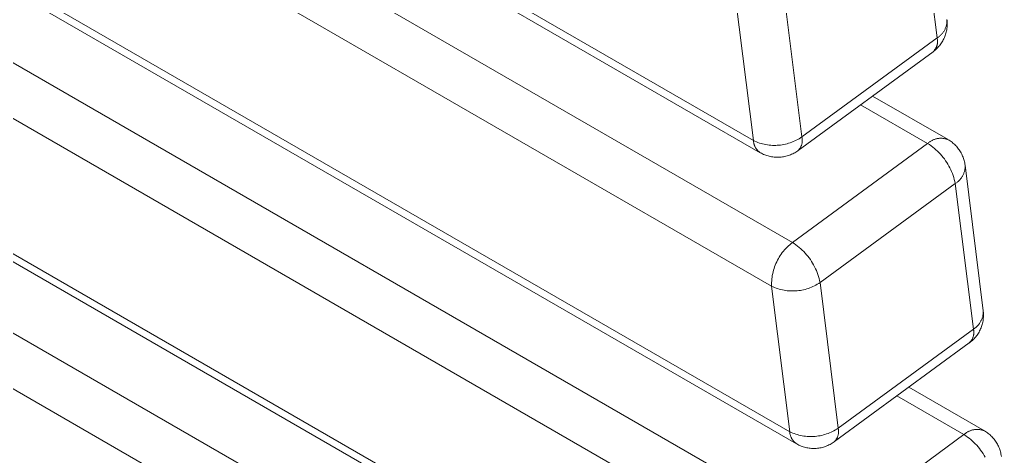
# Model space of a CAD drawing. Header units: millimetres. Extents: x -30 to 4992, y -440 to 3111.
# Drawn here: x 972.5 to 1066.1, y -125.1 to -83.5 of the extents above; entities that cross this region are included whole.
import ezdxf

# ---------------------------------------------------------------- set-up
doc = ezdxf.new("R2010")
doc.units = ezdxf.units.MM
doc.layers.add('ZANO_R', color=7, linetype='Continuous', lineweight=0)

msp = doc.modelspace()

# ---------------------------------------------------------------- linework, layer by layer
at = {"layer": 'ZANO_R'}
for p, q in [((211.082, 384.987), (1042.432, -94.994)), ((1043.092, -96.153), (211.748, 383.824)), ((214.804, 375.267), (1046.154, -104.713)), ((1044.162, -108.878), (212.811, 371.102)), ((214.54, 357.218), (1045.891, -122.763)), ((1046.55, -123.921), (215.207, 356.055)), ((218.263, 347.498), (1049.613, -132.482)), ((1047.62, -136.647), (216.27, 343.333)), ((217.999, 329.449), (1049.35, -150.531)), ((1050.009, -151.69), (218.665, 328.287)), ((221.721, 319.73), (1053.072, -160.251)), ((1051.079, -164.416), (219.729, 315.565)), ((1059.945, -85.211), (1058.216, -71.327)), ((1042.432, -94.994), (1040.703, -81.11)), ((1045.327, -80.765), (1047.056, -94.649)), ((1060.75, -84.25), (1060.773, -84.187)), ((1060.773, -84.187), (1060.794, -84.124)), ((1060.794, -84.124), (1060.813, -84.059)), ((1060.813, -84.059), (1060.83, -83.994)), ((1060.83, -83.994), (1060.844, -83.929)), ((1060.844, -83.929), (1060.856, -83.863)), ((1060.856, -83.863), (1060.866, -83.796)), ((1060.866, -83.796), (1060.874, -83.73)), ((1060.874, -83.73), (1060.879, -83.663)), ((1060.891, -84.196), (1060.877, -84.309)), ((1060.879, -83.663), (1060.882, -83.596)), ((1060.883, -83.528), (1060.881, -83.461)), ((1060.882, -83.596), (1060.883, -83.528)), ((1060.888, -83.516), (1060.898, -83.629)), ((1060.9, -84.083), (1060.891, -84.196)), ((1060.898, -83.629), (1060.904, -83.742)), ((1060.905, -83.97), (1060.9, -84.083)), ((1060.904, -83.742), (1060.907, -83.856)), ((1060.907, -83.856), (1060.905, -83.97)), ((1060.002, -85.175), (1060.057, -85.137)), ((1060.057, -85.137), (1060.111, -85.098)), ((1060.111, -85.098), (1060.164, -85.056)), ((1060.164, -85.056), (1060.215, -85.013)), ((1060.215, -85.013), (1060.265, -84.968)), ((1060.265, -84.968), (1060.313, -84.921)), ((1060.313, -84.921), (1060.36, -84.872)), ((1060.36, -84.872), (1060.405, -84.823)), ((1060.405, -84.823), (1060.448, -84.771)), ((1060.448, -84.771), (1060.489, -84.718)), ((1060.489, -84.718), (1060.529, -84.664)), ((1060.529, -84.664), (1060.566, -84.608)), ((1060.566, -84.608), (1060.602, -84.551)), ((1060.602, -84.551), (1060.636, -84.493)), ((1060.677, -85.076), (1060.634, -85.181)), ((1060.636, -84.493), (1060.667, -84.434)), ((1060.667, -84.434), (1060.697, -84.374)), ((1060.717, -84.97), (1060.677, -85.076)), ((1060.697, -84.374), (1060.724, -84.313)), ((1060.753, -84.862), (1060.717, -84.97)), ((1060.724, -84.313), (1060.75, -84.25)), ((1060.786, -84.753), (1060.753, -84.862)), ((1060.814, -84.643), (1060.786, -84.753)), ((1060.839, -84.533), (1060.814, -84.643)), ((1060.86, -84.421), (1060.839, -84.533)), ((1060.877, -84.309), (1060.86, -84.421)), ((1047.056, -94.649), (1059.945, -85.211)), ((1059.854, -86.117), (1059.873, -86.074)), ((1059.873, -86.074), (1059.891, -86.032)), ((1059.891, -86.032), (1059.907, -85.988)), ((1059.907, -85.988), (1059.922, -85.944)), ((1059.922, -85.944), (1059.935, -85.9)), ((1059.935, -85.9), (1059.947, -85.855)), ((1059.945, -85.211), (1060.002, -85.175)), ((1059.955, -85.256), (1059.945, -85.211)), ((1059.947, -85.855), (1059.957, -85.809)), ((1059.964, -85.302), (1059.955, -85.256)), ((1059.957, -85.809), (1059.966, -85.764)), ((1059.971, -85.348), (1059.964, -85.302)), ((1059.966, -85.764), (1059.973, -85.718)), ((1059.977, -85.394), (1059.971, -85.348)), ((1059.973, -85.718), (1059.978, -85.672)), ((1059.981, -85.44), (1059.977, -85.394)), ((1059.978, -85.672), (1059.982, -85.625)), ((1059.984, -85.486), (1059.981, -85.44)), ((1059.982, -85.625), (1059.984, -85.579)), ((1059.985, -85.533), (1059.984, -85.486)), ((1059.984, -85.579), (1059.985, -85.533)), ((1060.088, -86.04), (1060.011, -86.124)), ((1060.161, -85.953), (1060.088, -86.04)), ((1060.232, -85.864), (1060.161, -85.953)), ((1060.299, -85.773), (1060.232, -85.864)), ((1060.363, -85.679), (1060.299, -85.773)), ((1060.424, -85.584), (1060.363, -85.679)), ((1060.482, -85.486), (1060.424, -85.584)), ((1060.536, -85.386), (1060.482, -85.486)), ((1060.587, -85.284), (1060.536, -85.386)), ((1060.634, -85.181), (1060.587, -85.284)), ((1059.554, -86.526), (1046.699, -95.94)), ((1059.554, -86.526), (1059.588, -86.494)), ((1059.678, -86.432), (1059.588, -86.501)), ((1059.588, -86.494), (1059.62, -86.461)), ((1059.62, -86.461), (1059.651, -86.426)), ((1059.651, -86.426), (1059.681, -86.391)), ((1059.765, -86.359), (1059.678, -86.432)), ((1059.681, -86.391), (1059.71, -86.354)), ((1059.71, -86.354), (1059.737, -86.317)), ((1059.737, -86.317), (1059.763, -86.278)), ((1059.763, -86.278), (1059.788, -86.239)), ((1059.85, -86.284), (1059.765, -86.359)), ((1059.788, -86.239), (1059.812, -86.199)), ((1059.812, -86.199), (1059.834, -86.158)), ((1059.834, -86.158), (1059.854, -86.117)), ((1059.932, -86.205), (1059.85, -86.284)), ((1060.011, -86.124), (1059.932, -86.205)), ((1053.787, -90.749), (1060.987, -94.907)), ((1059.043, -95.275), (1052.648, -91.583)), ((1042.432, -94.994), (1042.574, -95.06)), ((1042.436, -95.045), (1042.432, -94.994)), ((1042.441, -95.096), (1042.436, -95.045)), ((1042.448, -95.147), (1042.441, -95.096)), ((1042.457, -95.198), (1042.448, -95.147)), ((1042.468, -95.249), (1042.457, -95.198)), ((1042.48, -95.298), (1042.468, -95.249)), ((1042.494, -95.348), (1042.48, -95.298)), ((1042.51, -95.397), (1042.494, -95.348)), ((1042.528, -95.445), (1042.51, -95.397)), ((1042.547, -95.493), (1042.528, -95.445)), ((1042.574, -95.06), (1042.719, -95.121)), ((1042.719, -95.121), (1042.865, -95.178)), ((1042.865, -95.178), (1043.013, -95.229)), ((1043.013, -95.229), (1043.163, -95.275)), ((1043.163, -95.275), (1043.314, -95.316)), ((1043.314, -95.316), (1043.466, -95.352)), ((1043.466, -95.352), (1043.62, -95.383)), ((1043.62, -95.383), (1043.775, -95.409)), ((1043.775, -95.409), (1043.93, -95.429)), ((1043.93, -95.429), (1044.086, -95.444)), ((1044.086, -95.444), (1044.242, -95.453)), ((1044.242, -95.453), (1044.399, -95.458)), ((1044.399, -95.458), (1044.556, -95.457)), ((1044.556, -95.457), (1044.712, -95.45)), ((1044.712, -95.45), (1044.869, -95.439)), ((1044.869, -95.439), (1045.025, -95.422)), ((1045.025, -95.422), (1045.18, -95.4)), ((1045.18, -95.4), (1045.334, -95.372)), ((1045.334, -95.372), (1045.487, -95.339)), ((1045.487, -95.339), (1045.639, -95.301)), ((1045.639, -95.301), (1045.79, -95.258)), ((1045.79, -95.258), (1045.939, -95.21)), ((1045.939, -95.21), (1046.086, -95.157)), ((1046.086, -95.157), (1046.232, -95.099)), ((1046.154, -104.713), (1059.043, -95.275)), ((1046.232, -95.099), (1046.375, -95.036)), ((1046.375, -95.036), (1046.517, -94.968)), ((1046.517, -94.968), (1046.655, -94.895)), ((1046.655, -94.895), (1046.792, -94.818)), ((1046.792, -94.818), (1046.925, -94.736)), ((1046.925, -94.736), (1047.056, -94.649)), ((1047.002, -95.47), (1047.019, -95.426)), ((1047.019, -95.426), (1047.033, -95.382)), ((1047.033, -95.382), (1047.047, -95.338)), ((1047.047, -95.338), (1047.058, -95.293)), ((1047.066, -94.694), (1047.056, -94.649)), ((1047.058, -95.293), (1047.068, -95.248)), ((1047.075, -94.74), (1047.066, -94.694)), ((1047.068, -95.248), (1047.077, -95.202)), ((1047.083, -94.786), (1047.075, -94.74)), ((1047.077, -95.202), (1047.084, -95.156)), ((1047.088, -94.832), (1047.083, -94.786)), ((1047.084, -95.156), (1047.089, -95.11)), ((1047.092, -94.878), (1047.088, -94.832)), ((1047.089, -95.11), (1047.093, -95.064)), ((1047.095, -94.924), (1047.092, -94.878)), ((1047.093, -95.064), (1047.095, -95.017)), ((1047.096, -94.971), (1047.095, -94.924)), ((1047.095, -95.017), (1047.096, -94.971)), ((1059.043, -95.275), (1059.09, -95.233)), ((1059.21, -95.384), (1059.043, -95.275)), ((1059.09, -95.233), (1059.139, -95.191)), ((1059.139, -95.191), (1059.189, -95.152)), ((1059.189, -95.152), (1059.24, -95.115)), ((1059.372, -95.498), (1059.21, -95.384)), ((1059.24, -95.115), (1059.292, -95.079)), ((1059.292, -95.079), (1059.346, -95.045)), ((1059.346, -95.045), (1059.401, -95.013)), ((1059.401, -95.013), (1059.457, -94.983)), ((1059.457, -94.983), (1059.513, -94.954)), ((1059.513, -94.954), (1059.571, -94.928)), ((1059.571, -94.928), (1059.63, -94.904)), ((1059.63, -94.904), (1059.69, -94.882)), ((1059.69, -94.882), (1059.75, -94.861)), ((1059.75, -94.861), (1059.811, -94.843)), ((1059.811, -94.843), (1059.872, -94.827)), ((1059.872, -94.827), (1059.934, -94.814)), ((1059.934, -94.814), (1059.997, -94.802)), ((1059.997, -94.802), (1060.059, -94.792)), ((1060.059, -94.792), (1060.122, -94.785)), ((1060.122, -94.785), (1060.186, -94.78)), ((1060.186, -94.78), (1060.249, -94.777)), ((1060.249, -94.777), (1060.313, -94.776)), ((1060.313, -94.776), (1060.376, -94.778)), ((1060.376, -94.778), (1060.44, -94.781)), ((1060.44, -94.781), (1060.503, -94.787)), ((1060.503, -94.787), (1060.566, -94.795)), ((1060.566, -94.795), (1060.629, -94.805)), ((1060.629, -94.805), (1060.691, -94.817)), ((1060.691, -94.817), (1060.753, -94.832)), ((1060.753, -94.832), (1060.814, -94.848)), ((1060.814, -94.848), (1060.875, -94.867)), ((1060.875, -94.867), (1060.935, -94.888)), ((1060.935, -94.888), (1060.994, -94.91)), ((1060.994, -94.91), (1061.09, -94.968)), ((1061.09, -94.968), (1061.184, -95.029)), ((1061.184, -95.029), (1061.276, -95.093)), ((1061.276, -95.093), (1061.366, -95.161)), ((1061.366, -95.161), (1061.454, -95.231)), ((1061.454, -95.231), (1061.539, -95.304)), ((1061.539, -95.304), (1061.621, -95.38)), ((1061.621, -95.38), (1061.701, -95.459)), ((1042.568, -95.54), (1042.547, -95.493)), ((1042.59, -95.587), (1042.568, -95.54)), ((1042.614, -95.632), (1042.59, -95.587)), ((1042.64, -95.677), (1042.614, -95.632)), ((1042.667, -95.721), (1042.64, -95.677)), ((1042.696, -95.763), (1042.667, -95.721)), ((1042.726, -95.805), (1042.696, -95.763)), ((1042.757, -95.846), (1042.726, -95.805)), ((1042.79, -95.885), (1042.757, -95.846)), ((1042.824, -95.924), (1042.79, -95.885)), ((1042.86, -95.961), (1042.824, -95.924)), ((1042.897, -95.997), (1042.86, -95.961)), ((1042.935, -96.032), (1042.897, -95.997)), ((1042.974, -96.065), (1042.935, -96.032)), ((1043.015, -96.097), (1042.974, -96.065)), ((1043.056, -96.127), (1043.015, -96.097)), ((1043.099, -96.156), (1043.056, -96.127)), ((1043.199, -96.212), (1043.099, -96.156)), ((1043.301, -96.263), (1043.199, -96.212)), ((1043.405, -96.312), (1043.301, -96.263)), ((1043.51, -96.356), (1043.405, -96.312)), ((1043.617, -96.397), (1043.51, -96.356)), ((1045.86, -96.393), (1045.752, -96.431)), ((1045.967, -96.352), (1045.86, -96.393)), ((1046.072, -96.308), (1045.967, -96.352)), ((1046.176, -96.259), (1046.072, -96.308)), ((1046.278, -96.207), (1046.176, -96.259)), ((1046.378, -96.152), (1046.278, -96.207)), ((1046.476, -96.093), (1046.378, -96.152)), ((1046.572, -96.03), (1046.476, -96.093)), ((1046.665, -95.964), (1046.572, -96.03)), ((1046.665, -95.964), (1046.699, -95.932)), ((1046.699, -95.932), (1046.731, -95.899)), ((1046.731, -95.899), (1046.762, -95.864)), ((1046.762, -95.864), (1046.792, -95.829)), ((1046.792, -95.829), (1046.821, -95.792)), ((1046.821, -95.792), (1046.848, -95.755)), ((1046.848, -95.755), (1046.874, -95.717)), ((1046.874, -95.717), (1046.899, -95.677)), ((1046.899, -95.677), (1046.923, -95.637)), ((1046.923, -95.637), (1046.945, -95.597)), ((1046.945, -95.597), (1046.965, -95.555)), ((1046.965, -95.555), (1046.985, -95.513)), ((1046.985, -95.513), (1047.002, -95.47)), ((1059.531, -95.618), (1059.372, -95.498)), ((1059.685, -95.743), (1059.531, -95.618)), ((1059.835, -95.873), (1059.685, -95.743)), ((1059.981, -96.008), (1059.835, -95.873)), ((1060.122, -96.148), (1059.981, -96.008)), ((1060.258, -96.292), (1060.122, -96.148)), ((1060.389, -96.442), (1060.258, -96.292)), ((1061.701, -95.459), (1061.778, -95.541)), ((1061.778, -95.541), (1061.852, -95.625)), ((1061.852, -95.625), (1061.923, -95.712)), ((1061.923, -95.712), (1061.992, -95.801)), ((1061.992, -95.801), (1062.057, -95.892)), ((1062.057, -95.892), (1062.119, -95.985)), ((1062.119, -95.985), (1062.178, -96.081)), ((1062.178, -96.081), (1062.233, -96.178)), ((1062.233, -96.178), (1062.285, -96.278)), ((1062.285, -96.278), (1062.334, -96.379)), ((1062.334, -96.379), (1062.379, -96.481)), ((1043.725, -96.434), (1043.617, -96.397)), ((1043.835, -96.467), (1043.725, -96.434)), ((1043.945, -96.497), (1043.835, -96.467)), ((1044.057, -96.522), (1043.945, -96.497)), ((1044.169, -96.544), (1044.057, -96.522)), ((1044.282, -96.561), (1044.169, -96.544)), ((1044.396, -96.575), (1044.282, -96.561)), ((1044.51, -96.585), (1044.396, -96.575)), ((1044.624, -96.591), (1044.51, -96.585)), ((1044.739, -96.593), (1044.624, -96.591)), ((1044.853, -96.59), (1044.739, -96.593)), ((1044.967, -96.584), (1044.853, -96.59)), ((1045.081, -96.574), (1044.967, -96.584)), ((1045.195, -96.56), (1045.081, -96.574)), ((1045.308, -96.542), (1045.195, -96.56)), ((1045.42, -96.52), (1045.308, -96.542)), ((1045.532, -96.494), (1045.42, -96.52)), ((1045.642, -96.464), (1045.532, -96.494)), ((1045.752, -96.431), (1045.642, -96.464)), ((1060.516, -96.595), (1060.389, -96.442)), ((1060.636, -96.753), (1060.516, -96.595)), ((1060.752, -96.914), (1060.636, -96.753)), ((1060.862, -97.08), (1060.752, -96.914)), ((1060.966, -97.249), (1060.862, -97.08)), ((1061.064, -97.422), (1060.966, -97.249)), ((1062.379, -96.481), (1062.421, -96.585)), ((1062.421, -96.585), (1062.459, -96.691)), ((1062.459, -96.691), (1062.494, -96.798)), ((1062.494, -96.798), (1062.524, -96.906)), ((1062.524, -96.906), (1062.552, -97.014)), ((1062.552, -97.014), (1062.575, -97.124)), ((1062.575, -97.124), (1062.595, -97.235)), ((1062.595, -97.235), (1062.611, -97.346)), ((1061.157, -97.597), (1061.064, -97.422)), ((1061.244, -97.776), (1061.157, -97.597)), ((1061.324, -97.958), (1061.244, -97.776)), ((1061.398, -98.142), (1061.324, -97.958)), ((1061.466, -98.329), (1061.398, -98.142)), ((1062.397, -98.318), (1062.426, -98.258)), ((1062.426, -98.258), (1062.454, -98.197)), ((1062.454, -98.197), (1062.479, -98.135)), ((1062.479, -98.135), (1062.502, -98.072)), ((1062.502, -98.072), (1062.524, -98.008)), ((1062.524, -98.008), (1062.542, -97.944)), ((1062.542, -97.944), (1062.559, -97.879)), ((1062.559, -97.879), (1062.574, -97.813)), ((1062.574, -97.813), (1062.586, -97.747)), ((1062.586, -97.747), (1062.596, -97.681)), ((1062.596, -97.681), (1062.603, -97.614)), ((1062.603, -97.614), (1062.608, -97.547)), ((1062.608, -97.547), (1062.611, -97.48)), ((1062.612, -97.413), (1062.611, -97.346)), ((1062.611, -97.349), (1064.34, -111.23)), ((1062.611, -97.48), (1062.612, -97.413)), ((1061.674, -99.095), (1048.785, -108.534)), ((1061.528, -98.518), (1061.466, -98.329)), ((1061.583, -98.709), (1061.528, -98.518)), ((1061.632, -98.901), (1061.583, -98.709)), ((1061.674, -99.095), (1061.632, -98.901)), ((1061.674, -99.095), (1061.731, -99.059)), ((1063.404, -112.98), (1061.674, -99.095)), ((1061.731, -99.059), (1061.786, -99.022)), ((1061.786, -99.022), (1061.841, -98.982)), ((1061.841, -98.982), (1061.893, -98.94)), ((1061.893, -98.94), (1061.945, -98.897)), ((1061.945, -98.897), (1061.994, -98.852)), ((1061.994, -98.852), (1062.043, -98.805)), ((1062.043, -98.805), (1062.089, -98.757)), ((1062.089, -98.757), (1062.134, -98.707)), ((1062.134, -98.707), (1062.177, -98.655)), ((1062.177, -98.655), (1062.218, -98.603)), ((1062.218, -98.603), (1062.258, -98.548)), ((1062.258, -98.548), (1062.296, -98.493)), ((1062.296, -98.493), (1062.331, -98.436)), ((1062.331, -98.436), (1062.365, -98.378)), ((1062.365, -98.378), (1062.397, -98.318)), ((1046.02, -104.819), (1046.154, -104.713)), ((1046.321, -104.822), (1046.154, -104.713)), ((1045.087, -105.817), (1045.188, -105.679)), ((1045.188, -105.679), (1045.294, -105.544)), ((1045.294, -105.544), (1045.404, -105.413)), ((1045.404, -105.413), (1045.519, -105.286)), ((1045.519, -105.286), (1045.638, -105.163)), ((1045.638, -105.163), (1045.762, -105.044)), ((1045.762, -105.044), (1045.889, -104.93)), ((1045.889, -104.93), (1046.02, -104.819)), ((1046.483, -104.936), (1046.321, -104.822)), ((1046.642, -105.056), (1046.483, -104.936)), ((1046.796, -105.181), (1046.642, -105.056)), ((1046.946, -105.311), (1046.796, -105.181)), ((1047.092, -105.446), (1046.946, -105.311)), ((1047.233, -105.586), (1047.092, -105.446)), ((1047.369, -105.731), (1047.233, -105.586)), ((1047.501, -105.88), (1047.369, -105.731)), ((1044.582, -106.71), (1044.653, -106.554)), ((1044.653, -106.554), (1044.73, -106.401)), ((1044.73, -106.401), (1044.812, -106.251)), ((1044.812, -106.251), (1044.898, -106.103)), ((1044.898, -106.103), (1044.99, -105.958)), ((1044.99, -105.958), (1045.087, -105.817)), ((1047.627, -106.033), (1047.501, -105.88)), ((1047.748, -106.191), (1047.627, -106.033)), ((1047.863, -106.353), (1047.748, -106.191)), ((1047.973, -106.518), (1047.863, -106.353)), ((1048.077, -106.687), (1047.973, -106.518)), ((1048.176, -106.86), (1048.077, -106.687)), ((1044.269, -107.687), (1044.307, -107.52)), ((1044.307, -107.52), (1044.351, -107.354)), ((1044.351, -107.354), (1044.4, -107.191)), ((1044.4, -107.191), (1044.456, -107.028)), ((1044.456, -107.028), (1044.516, -106.868)), ((1044.516, -106.868), (1044.582, -106.71)), ((1048.268, -107.036), (1048.176, -106.86)), ((1048.355, -107.215), (1048.268, -107.036)), ((1048.435, -107.396), (1048.355, -107.215)), ((1048.509, -107.58), (1048.435, -107.396)), ((1048.578, -107.767), (1048.509, -107.58)), ((1044.159, -108.707), (1044.163, -108.536)), ((1044.163, -108.536), (1044.173, -108.365)), ((1044.173, -108.365), (1044.188, -108.194)), ((1044.188, -108.194), (1044.209, -108.024)), ((1044.209, -108.024), (1044.236, -107.855)), ((1044.236, -107.855), (1044.269, -107.687)), ((1048.639, -107.956), (1048.578, -107.767)), ((1048.694, -108.147), (1048.639, -107.956)), ((1048.655, -108.62), (1048.785, -108.534)), ((1048.743, -108.339), (1048.694, -108.147)), ((1048.785, -108.534), (1048.743, -108.339)), ((1048.785, -108.534), (1050.515, -122.418)), ((1044.162, -108.878), (1044.159, -108.707)), ((1044.162, -108.878), (1044.304, -108.944)), ((1045.891, -122.763), (1044.162, -108.878)), ((1044.304, -108.944), (1044.448, -109.006)), ((1044.448, -109.006), (1044.594, -109.062)), ((1044.594, -109.062), (1044.742, -109.113)), ((1044.742, -109.113), (1044.892, -109.16)), ((1044.892, -109.16), (1045.043, -109.201)), ((1045.043, -109.201), (1045.196, -109.237)), ((1045.196, -109.237), (1045.349, -109.267)), ((1045.349, -109.267), (1045.504, -109.293)), ((1045.504, -109.293), (1045.659, -109.313)), ((1045.659, -109.313), (1045.815, -109.328)), ((1045.815, -109.328), (1045.972, -109.338)), ((1045.972, -109.338), (1046.128, -109.342)), ((1046.128, -109.342), (1046.285, -109.341)), ((1046.285, -109.341), (1046.442, -109.335)), ((1046.442, -109.335), (1046.598, -109.323)), ((1046.598, -109.323), (1046.754, -109.306)), ((1046.754, -109.306), (1046.909, -109.284)), ((1046.909, -109.284), (1047.063, -109.256)), ((1047.063, -109.256), (1047.217, -109.224)), ((1047.217, -109.224), (1047.369, -109.186)), ((1047.369, -109.186), (1047.519, -109.143)), ((1047.519, -109.143), (1047.668, -109.095)), ((1047.668, -109.095), (1047.816, -109.041)), ((1047.816, -109.041), (1047.961, -108.983)), ((1047.961, -108.983), (1048.105, -108.92)), ((1048.105, -108.92), (1048.246, -108.852)), ((1048.246, -108.852), (1048.385, -108.779)), ((1048.385, -108.779), (1048.521, -108.702)), ((1048.521, -108.702), (1048.655, -108.62)), ((1064.338, -111.431), (1064.341, -111.364)), ((1064.342, -111.297), (1064.34, -111.23)), ((1064.341, -111.364), (1064.342, -111.297)), ((1064.346, -111.285), (1064.357, -111.398)), ((1064.061, -112.32), (1064.094, -112.262)), ((1064.094, -112.262), (1064.126, -112.203)), ((1064.126, -112.203), (1064.156, -112.143)), ((1064.156, -112.143), (1064.183, -112.081)), ((1064.183, -112.081), (1064.209, -112.019)), ((1064.209, -112.019), (1064.232, -111.956)), ((1064.232, -111.956), (1064.253, -111.892)), ((1064.253, -111.892), (1064.272, -111.828)), ((1064.272, -111.828), (1064.288, -111.763)), ((1064.298, -112.301), (1064.273, -112.412)), ((1064.288, -111.763), (1064.303, -111.697)), ((1064.319, -112.19), (1064.298, -112.301)), ((1064.303, -111.697), (1064.315, -111.631)), ((1064.315, -111.631), (1064.325, -111.565)), ((1064.336, -112.078), (1064.319, -112.19)), ((1064.325, -111.565), (1064.333, -111.498)), ((1064.333, -111.498), (1064.338, -111.431)), ((1064.349, -111.965), (1064.336, -112.078)), ((1064.359, -111.852), (1064.349, -111.965)), ((1064.357, -111.398), (1064.363, -111.511)), ((1064.364, -111.738), (1064.359, -111.852)), ((1064.363, -111.511), (1064.365, -111.625)), ((1064.365, -111.625), (1064.364, -111.738)), ((1050.515, -122.418), (1063.404, -112.98)), ((1063.404, -112.98), (1063.46, -112.944)), ((1063.414, -113.025), (1063.404, -112.98)), ((1063.423, -113.07), (1063.414, -113.025)), ((1063.43, -113.116), (1063.423, -113.07)), ((1063.436, -113.162), (1063.43, -113.116)), ((1063.44, -113.209), (1063.436, -113.162)), ((1063.443, -113.255), (1063.44, -113.209)), ((1063.46, -112.944), (1063.516, -112.906)), ((1063.516, -112.906), (1063.57, -112.866)), ((1063.57, -112.866), (1063.623, -112.825)), ((1063.623, -112.825), (1063.674, -112.781)), ((1063.674, -112.781), (1063.724, -112.736)), ((1063.724, -112.736), (1063.772, -112.69)), ((1063.772, -112.69), (1063.818, -112.641)), ((1063.818, -112.641), (1063.863, -112.591)), ((1063.863, -112.591), (1063.906, -112.54)), ((1063.906, -112.54), (1063.948, -112.487)), ((1063.995, -113.155), (1063.941, -113.254)), ((1063.948, -112.487), (1063.987, -112.433)), ((1063.987, -112.433), (1064.025, -112.377)), ((1064.045, -113.053), (1063.995, -113.155)), ((1064.025, -112.377), (1064.061, -112.32)), ((1064.093, -112.95), (1064.045, -113.053)), ((1064.136, -112.845), (1064.093, -112.95)), ((1064.176, -112.738), (1064.136, -112.845)), ((1064.212, -112.631), (1064.176, -112.738)), ((1064.244, -112.522), (1064.212, -112.631)), ((1064.273, -112.412), (1064.244, -112.522)), ((1063.11, -114.195), (1063.14, -114.159)), ((1063.224, -114.128), (1063.137, -114.2)), ((1063.14, -114.159), (1063.168, -114.123)), ((1063.168, -114.123), (1063.196, -114.085)), ((1063.196, -114.085), (1063.222, -114.047)), ((1063.222, -114.047), (1063.247, -114.008)), ((1063.309, -114.052), (1063.224, -114.128)), ((1063.247, -114.008), (1063.27, -113.968)), ((1063.27, -113.968), (1063.292, -113.927)), ((1063.292, -113.927), (1063.313, -113.885)), ((1063.391, -113.974), (1063.309, -114.052)), ((1063.313, -113.885), (1063.332, -113.843)), ((1063.332, -113.843), (1063.35, -113.8)), ((1063.35, -113.8), (1063.366, -113.757)), ((1063.366, -113.757), (1063.381, -113.713)), ((1063.381, -113.713), (1063.394, -113.668)), ((1063.47, -113.893), (1063.391, -113.974)), ((1063.394, -113.668), (1063.406, -113.623)), ((1063.406, -113.623), (1063.416, -113.578)), ((1063.416, -113.578), (1063.424, -113.532)), ((1063.424, -113.532), (1063.431, -113.486)), ((1063.431, -113.486), (1063.437, -113.44)), ((1063.437, -113.44), (1063.441, -113.394)), ((1063.441, -113.394), (1063.443, -113.348)), ((1063.444, -113.301), (1063.443, -113.255)), ((1063.443, -113.348), (1063.444, -113.301)), ((1063.547, -113.809), (1063.47, -113.893)), ((1063.62, -113.722), (1063.547, -113.809)), ((1063.691, -113.633), (1063.62, -113.722)), ((1063.758, -113.542), (1063.691, -113.633)), ((1063.822, -113.448), (1063.758, -113.542)), ((1063.883, -113.352), (1063.822, -113.448)), ((1063.941, -113.254), (1063.883, -113.352)), ((1063.013, -114.295), (1050.158, -123.708)), ((1063.013, -114.295), (1063.046, -114.263)), ((1063.046, -114.263), (1063.079, -114.229)), ((1063.137, -114.2), (1063.047, -114.27)), ((1063.079, -114.229), (1063.11, -114.195)), ((1057.246, -118.518), (1064.446, -122.675)), ((1062.502, -123.044), (1056.107, -119.352)), ((1050.114, -122.664), (1050.25, -122.586)), ((1050.25, -122.586), (1050.384, -122.504)), ((1050.384, -122.504), (1050.515, -122.418)), ((1050.525, -122.463), (1050.515, -122.418)), ((1050.534, -122.509), (1050.525, -122.463)), ((1050.541, -122.555), (1050.534, -122.509)), ((1050.547, -122.601), (1050.541, -122.555)), ((1063.269, -122.612), (1063.331, -122.596)), ((1063.331, -122.596), (1063.393, -122.582)), ((1063.393, -122.582), (1063.455, -122.571)), ((1063.455, -122.571), (1063.518, -122.561)), ((1063.518, -122.561), (1063.581, -122.554)), ((1063.581, -122.554), (1063.644, -122.549)), ((1063.644, -122.549), (1063.708, -122.546)), ((1063.708, -122.546), (1063.771, -122.545)), ((1063.771, -122.545), (1063.835, -122.546)), ((1063.835, -122.546), (1063.898, -122.55)), ((1063.898, -122.55), (1063.962, -122.556)), ((1063.962, -122.556), (1064.025, -122.564)), ((1064.025, -122.564), (1064.087, -122.574)), ((1064.087, -122.574), (1064.15, -122.586)), ((1064.15, -122.586), (1064.211, -122.6)), ((1045.891, -122.763), (1046.033, -122.829)), ((1045.894, -122.814), (1045.891, -122.763)), ((1045.9, -122.865), (1045.894, -122.814)), ((1045.907, -122.916), (1045.9, -122.865)), ((1045.916, -122.967), (1045.907, -122.916)), ((1045.927, -123.017), (1045.916, -122.967)), ((1045.939, -123.067), (1045.927, -123.017)), ((1045.953, -123.117), (1045.939, -123.067)), ((1045.969, -123.166), (1045.953, -123.117)), ((1045.986, -123.214), (1045.969, -123.166)), ((1046.006, -123.262), (1045.986, -123.214)), ((1046.026, -123.309), (1046.006, -123.262)), ((1046.049, -123.355), (1046.026, -123.309)), ((1046.033, -122.829), (1046.177, -122.89)), ((1046.073, -123.401), (1046.049, -123.355)), ((1046.098, -123.446), (1046.073, -123.401)), ((1046.126, -123.489), (1046.098, -123.446)), ((1046.154, -123.532), (1046.126, -123.489)), ((1046.184, -123.574), (1046.154, -123.532)), ((1046.177, -122.89), (1046.323, -122.946)), ((1046.323, -122.946), (1046.472, -122.998)), ((1046.472, -122.998), (1046.621, -123.044)), ((1046.621, -123.044), (1046.773, -123.085)), ((1046.773, -123.085), (1046.925, -123.121)), ((1046.925, -123.121), (1047.079, -123.152)), ((1047.079, -123.152), (1047.233, -123.177)), ((1047.233, -123.177), (1047.389, -123.198)), ((1047.389, -123.198), (1047.545, -123.213)), ((1047.545, -123.213), (1047.701, -123.222)), ((1047.701, -123.222), (1047.858, -123.226)), ((1047.858, -123.226), (1048.015, -123.225)), ((1048.015, -123.225), (1048.171, -123.219)), ((1048.171, -123.219), (1048.327, -123.208)), ((1048.327, -123.208), (1048.483, -123.191)), ((1048.483, -123.191), (1048.638, -123.168)), ((1048.638, -123.168), (1048.793, -123.141)), ((1048.793, -123.141), (1048.946, -123.108)), ((1048.946, -123.108), (1049.098, -123.07)), ((1049.098, -123.07), (1049.249, -123.027)), ((1049.249, -123.027), (1049.398, -122.979)), ((1049.398, -122.979), (1049.545, -122.926)), ((1049.545, -122.926), (1049.691, -122.867)), ((1049.613, -132.482), (1062.502, -123.044)), ((1049.691, -122.867), (1049.834, -122.804)), ((1049.834, -122.804), (1049.975, -122.736)), ((1049.975, -122.736), (1050.114, -122.664)), ((1050.28, -123.561), (1050.307, -123.524)), ((1050.307, -123.524), (1050.333, -123.485)), ((1050.333, -123.485), (1050.358, -123.446)), ((1050.358, -123.446), (1050.381, -123.406)), ((1050.381, -123.406), (1050.403, -123.365)), ((1050.403, -123.365), (1050.424, -123.324)), ((1050.424, -123.324), (1050.443, -123.281)), ((1050.443, -123.281), (1050.461, -123.238)), ((1050.461, -123.238), (1050.477, -123.195)), ((1050.477, -123.195), (1050.492, -123.151)), ((1050.492, -123.151), (1050.505, -123.106)), ((1050.505, -123.106), (1050.517, -123.062)), ((1050.517, -123.062), (1050.527, -123.016)), ((1050.527, -123.016), (1050.536, -122.971)), ((1050.536, -122.971), (1050.543, -122.925)), ((1050.543, -122.925), (1050.548, -122.879)), ((1050.551, -122.647), (1050.547, -122.601)), ((1050.548, -122.879), (1050.552, -122.832)), ((1050.554, -122.693), (1050.551, -122.647)), ((1050.552, -122.832), (1050.554, -122.786)), ((1050.555, -122.74), (1050.554, -122.693)), ((1050.554, -122.786), (1050.555, -122.74)), ((1062.502, -123.044), (1062.549, -123.001)), ((1062.668, -123.153), (1062.502, -123.044)), ((1062.549, -123.001), (1062.597, -122.96)), ((1062.597, -122.96), (1062.647, -122.921)), ((1062.647, -122.921), (1062.698, -122.883)), ((1062.831, -123.267), (1062.668, -123.153)), ((1062.698, -122.883), (1062.751, -122.847)), ((1062.751, -122.847), (1062.805, -122.813)), ((1062.805, -122.813), (1062.859, -122.781)), ((1062.989, -123.386), (1062.831, -123.267)), ((1062.859, -122.781), (1062.915, -122.751)), ((1062.915, -122.751), (1062.972, -122.723)), ((1062.972, -122.723), (1063.03, -122.697)), ((1063.144, -123.511), (1062.989, -123.386)), ((1063.03, -122.697), (1063.089, -122.672)), ((1063.089, -122.672), (1063.148, -122.65)), ((1063.294, -123.641), (1063.144, -123.511)), ((1063.148, -122.65), (1063.208, -122.63)), ((1063.208, -122.63), (1063.269, -122.612)), ((1064.211, -122.6), (1064.273, -122.617)), ((1064.273, -122.617), (1064.333, -122.636)), ((1064.333, -122.636), (1064.393, -122.656)), ((1064.393, -122.656), (1064.453, -122.679)), ((1064.453, -122.679), (1064.549, -122.737)), ((1064.549, -122.737), (1064.643, -122.798)), ((1064.643, -122.798), (1064.735, -122.862)), ((1064.735, -122.862), (1064.825, -122.929)), ((1064.825, -122.929), (1064.912, -123)), ((1064.912, -123), (1064.997, -123.073)), ((1064.997, -123.073), (1065.08, -123.149)), ((1065.08, -123.149), (1065.159, -123.228)), ((1065.159, -123.228), (1065.236, -123.309)), ((1065.236, -123.309), (1065.311, -123.394)), ((1065.311, -123.394), (1065.382, -123.48)), ((1065.382, -123.48), (1065.45, -123.569)), ((1046.216, -123.615), (1046.184, -123.574)), ((1046.249, -123.654), (1046.216, -123.615)), ((1046.283, -123.693), (1046.249, -123.654)), ((1046.319, -123.73), (1046.283, -123.693)), ((1046.356, -123.766), (1046.319, -123.73)), ((1046.394, -123.8), (1046.356, -123.766)), ((1046.433, -123.834), (1046.394, -123.8)), ((1046.473, -123.866), (1046.433, -123.834)), ((1046.515, -123.896), (1046.473, -123.866)), ((1046.557, -123.925), (1046.515, -123.896)), ((1046.657, -123.98), (1046.557, -123.925)), ((1046.76, -124.032), (1046.657, -123.98)), ((1046.863, -124.08), (1046.76, -124.032)), ((1046.969, -124.125), (1046.863, -124.08)), ((1047.076, -124.166), (1046.969, -124.125)), ((1047.184, -124.203), (1047.076, -124.166)), ((1047.294, -124.236), (1047.184, -124.203)), ((1047.404, -124.265), (1047.294, -124.236)), ((1047.516, -124.291), (1047.404, -124.265)), ((1047.628, -124.312), (1047.516, -124.291)), ((1047.741, -124.33), (1047.628, -124.312)), ((1047.855, -124.344), (1047.741, -124.33)), ((1047.969, -124.354), (1047.855, -124.344)), ((1048.083, -124.359), (1047.969, -124.354)), ((1048.197, -124.361), (1048.083, -124.359)), ((1048.312, -124.359), (1048.197, -124.361)), ((1048.426, -124.353), (1048.312, -124.359)), ((1048.54, -124.343), (1048.426, -124.353)), ((1048.654, -124.329), (1048.54, -124.343)), ((1048.767, -124.311), (1048.654, -124.329)), ((1048.879, -124.289), (1048.767, -124.311)), ((1048.991, -124.263), (1048.879, -124.289)), ((1049.101, -124.233), (1048.991, -124.263)), ((1049.21, -124.2), (1049.101, -124.233)), ((1049.319, -124.162), (1049.21, -124.2)), ((1049.425, -124.121), (1049.319, -124.162)), ((1049.531, -124.076), (1049.425, -124.121)), ((1049.634, -124.028), (1049.531, -124.076)), ((1049.736, -123.976), (1049.634, -124.028)), ((1049.836, -123.92), (1049.736, -123.976)), ((1049.934, -123.861), (1049.836, -123.92)), ((1050.03, -123.799), (1049.934, -123.861)), ((1050.124, -123.733), (1050.03, -123.799)), ((1050.124, -123.733), (1050.158, -123.701)), ((1050.158, -123.701), (1050.19, -123.668)), ((1050.19, -123.668), (1050.221, -123.633)), ((1050.221, -123.633), (1050.251, -123.598)), ((1050.251, -123.598), (1050.28, -123.561)), ((1063.44, -123.777), (1063.294, -123.641)), ((1063.581, -123.916), (1063.44, -123.777)), ((1063.717, -124.061), (1063.581, -123.916)), ((1063.848, -124.21), (1063.717, -124.061)), ((1063.974, -124.364), (1063.848, -124.21)), ((1064.095, -124.521), (1063.974, -124.364)), ((1065.45, -123.569), (1065.515, -123.661)), ((1065.515, -123.661), (1065.577, -123.754)), ((1065.577, -123.754), (1065.636, -123.849)), ((1065.636, -123.849), (1065.692, -123.947)), ((1065.692, -123.947), (1065.744, -124.046)), ((1065.744, -124.046), (1065.793, -124.147)), ((1065.793, -124.147), (1065.838, -124.25)), ((1065.838, -124.25), (1065.88, -124.354)), ((1065.88, -124.354), (1065.918, -124.46)), ((1065.918, -124.46), (1065.952, -124.566)), ((1064.211, -124.683), (1064.095, -124.521)), ((1064.32, -124.849), (1064.211, -124.683)), ((1064.425, -125.018), (1064.32, -124.849)), ((1064.523, -125.19), (1064.425, -125.018)), ((1065.952, -124.566), (1065.983, -124.674)), ((1065.983, -124.674), (1066.01, -124.783)), ((1066.01, -124.783), (1066.034, -124.893)), ((1066.034, -124.893), (1066.053, -125.003)), ((1066.053, -125.003), (1066.069, -125.114))]:
    msp.add_line(p, q, dxfattribs=at)

doc.saveas('drawing.dxf')
